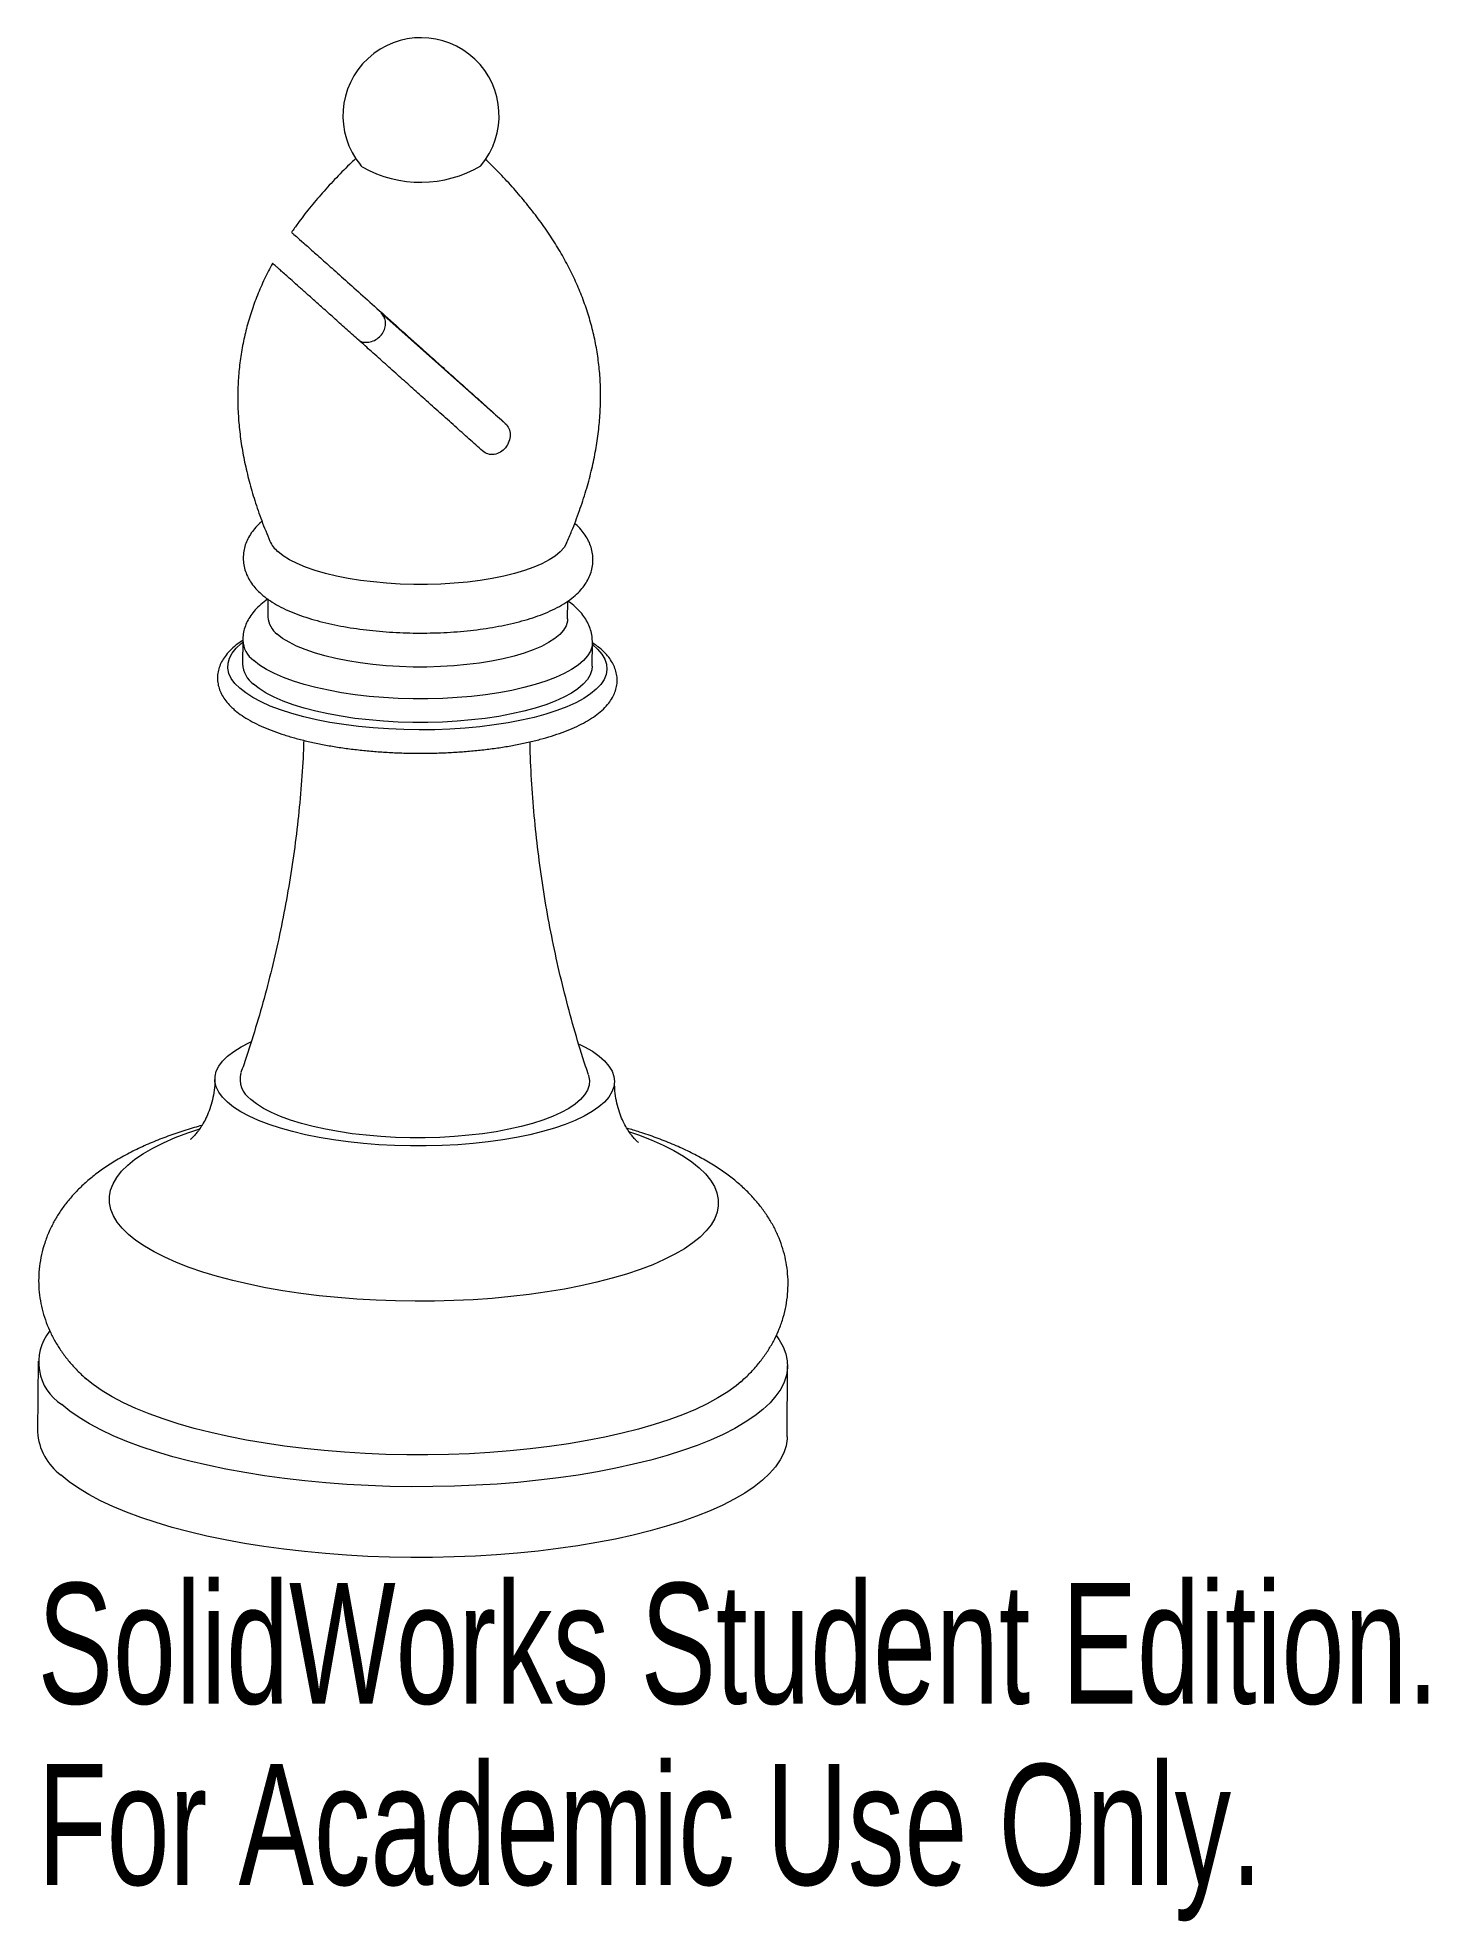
# Model space of a CAD drawing. Header units: millimetres. Extents: x -15 to 40.7, y -19.5 to 55.9.
import ezdxf

# ---------------------------------------------------------------- set-up
doc = ezdxf.new("R2010")
doc.units = ezdxf.units.MM
doc.styles.add('SLDTEXTSTYLE0', font='TXT', dxfattribs={"width": 0.7})

msp = doc.modelspace()

# ---------------------------------------------------------------- linework, layer by layer
at = {"color": 7, "linetype": 'Continuous', "lineweight": 15}
for p, q in [((-2.008, 50.726), (-2.08, 50.801)), ((-1.264, 44.886), (3.719, 40.458)), ((-5.781, 33.423), (-5.786, 32.717)), ((6.214, 32.638), (6.219, 33.344)), ((-6.792, 31.779), (-6.798, 30.834)), ((7.202, 30.743), (7.208, 31.687)), ((-14.981, 2.932), (-15, 0.098)), ((15, -0.098), (15.018, 2.735))]:
    msp.add_line(p, q, dxfattribs=at)
at = {"color": 7, "linetype": 'Continuous', "lineweight": 15, "flags": 128}
for points in [[(6.176, 35.67), (6.173, 35.664), (6.07, 35.489), (5.919, 35.317), (5.72, 35.151), (5.476, 34.992), (5.189, 34.841), (4.86, 34.7), (4.494, 34.569), (4.092, 34.45), (3.658, 34.343), (3.195, 34.25), (2.708, 34.172), (2.201, 34.108), (1.677, 34.06), (1.142, 34.028), (0.599, 34.013), (0.052, 34.013), (-0.492, 34.03), (-1.031, 34.063), (-1.559, 34.112), (-2.072, 34.176), (-2.566, 34.256), (-3.037, 34.349), (-3.481, 34.457), (-3.893, 34.577), (-4.272, 34.708), (-4.614, 34.85), (-4.915, 35.002), (-5.173, 35.161), (-5.387, 35.328)], [(6.214, 32.638), (6.206, 32.537), (6.152, 32.359), (6.049, 32.183), (5.897, 32.012), (5.699, 31.846), (5.455, 31.686), (5.167, 31.535), (4.839, 31.394), (4.472, 31.263), (4.07, 31.144), (3.636, 31.038), (3.173, 30.945), (2.687, 30.866), (2.179, 30.803), (1.656, 30.755), (1.12, 30.723), (0.577, 30.707), (0.031, 30.708), (-0.514, 30.724), (-1.052, 30.757), (-1.58, 30.806), (-2.094, 30.871), (-2.588, 30.95), (-3.059, 31.044), (-3.502, 31.151), (-3.915, 31.271), (-4.294, 31.403), (-4.635, 31.545), (-4.936, 31.696), (-5.195, 31.856), (-5.409, 32.022)], [(7.202, 30.743), (7.186, 30.591), (7.12, 30.397), (7.005, 30.207), (6.84, 30.02), (6.628, 29.839), (6.369, 29.664), (6.066, 29.498), (5.721, 29.341), (5.336, 29.195), (4.914, 29.06), (4.458, 28.937), (3.972, 28.828), (3.458, 28.733), (2.92, 28.653), (2.364, 28.588), (1.791, 28.539), (1.207, 28.506), (0.616, 28.49), (0.022, 28.49), (-0.571, 28.507), (-1.158, 28.54), (-1.735, 28.589), (-2.299, 28.654), (-2.844, 28.735), (-3.368, 28.83), (-3.865, 28.94), (-4.334, 29.063), (-4.77, 29.198), (-5.17, 29.345), (-5.531, 29.502), (-5.851, 29.668), (-6.127, 29.843), (-6.358, 30.024)], [(-7.404, 13.293), (-7.602, 13.493), (-7.752, 13.697), (-7.851, 13.904), (-7.901, 14.113), (-7.9, 14.322), (-7.849, 14.53), (-7.747, 14.736), (-7.596, 14.938), (-7.396, 15.135), (-7.149, 15.326), (-6.856, 15.51), (-6.519, 15.685), (-6.463, 15.712)], [(6.682, 15.619), (6.891, 15.513), (7.204, 15.329), (7.473, 15.138), (7.695, 14.941), (7.869, 14.739), (7.994, 14.533), (8.068, 14.325), (8.093, 14.116), (8.066, 13.907), (7.99, 13.7), (7.863, 13.496), (7.688, 13.296), (7.464, 13.102), (7.194, 12.914), (6.878, 12.734), (6.52, 12.564), (6.121, 12.403), (5.685, 12.254), (5.212, 12.116), (4.708, 11.992), (4.174, 11.881), (3.615, 11.785), (3.033, 11.704), (2.432, 11.639), (1.817, 11.589), (1.191, 11.556), (0.558, 11.539), (-0.078, 11.539), (-0.713, 11.555), (-1.343, 11.588), (-1.963, 11.638), (-2.571, 11.703), (-3.162, 11.784), (-3.732, 11.88), (-4.279, 11.99), (-4.797, 12.114), (-5.285, 12.251), (-5.738, 12.401), (-6.155, 12.561), (-6.532, 12.732), (-6.867, 12.911), (-7.159, 13.099), (-7.404, 13.293), (-7.404, 13.293)], [(7.051, 14.378), (7.057, 14.359), (7.092, 14.164), (7.077, 13.969), (7.011, 13.775), (6.896, 13.584), (6.731, 13.398), (6.519, 13.217), (6.26, 13.042), (5.957, 12.876), (5.612, 12.719), (5.227, 12.573), (4.805, 12.438), (4.349, 12.315), (3.863, 12.206), (3.349, 12.111), (2.811, 12.031), (2.255, 11.966), (1.682, 11.917), (1.098, 11.884), (0.507, 11.868), (-0.087, 11.868), (-0.68, 11.885), (-1.267, 11.918), (-1.844, 11.967), (-2.408, 12.032), (-2.953, 12.113), (-3.477, 12.208), (-3.974, 12.318), (-4.443, 12.441), (-4.879, 12.576), (-5.279, 12.723), (-5.64, 12.88), (-5.96, 13.046), (-6.236, 13.221), (-6.467, 13.402)], [(14.577, 3.936), (14.682, 3.786), (14.839, 3.506), (14.948, 3.224), (15.007, 2.94), (15.016, 2.656), (14.975, 2.372), (14.885, 2.09), (14.745, 1.81), (14.556, 1.534), (14.319, 1.262), (14.035, 0.996), (13.704, 0.735), (13.327, 0.482), (12.907, 0.236), (12.443, -0.001), (11.938, -0.229), (11.394, -0.447), (10.812, -0.653), (10.194, -0.848), (9.542, -1.031), (8.858, -1.201), (8.145, -1.358), (7.406, -1.5), (6.641, -1.629), (5.855, -1.742), (5.049, -1.84), (4.227, -1.923), (3.39, -1.99), (2.543, -2.041), (1.687, -2.076), (0.825, -2.094), (-0.039, -2.096), (-0.903, -2.082), (-1.764, -2.051), (-2.619, -2.004), (-3.466, -1.941), (-4.3, -1.862), (-5.121, -1.768), (-5.924, -1.658), (-6.708, -1.534), (-7.469, -1.395), (-8.205, -1.241), (-8.914, -1.075), (-9.594, -0.895), (-10.241, -0.703), (-10.855, -0.499), (-11.432, -0.284), (-11.971, -0.059), (-12.47, 0.176), (-12.928, 0.42), (-13.343, 0.671), (-13.714, 0.93), (-14.038, 1.195)], [(13.16, 2.109), (12.965, 1.946), (12.622, 1.697), (12.234, 1.455), (11.803, 1.222), (11.329, 0.997), (10.815, 0.783), (10.262, 0.579), (9.673, 0.387), (9.049, 0.207), (8.393, 0.04), (7.707, -0.114), (6.993, -0.254), (6.254, -0.379), (5.493, -0.49), (4.713, -0.585), (3.915, -0.665), (3.104, -0.729), (2.282, -0.776), (1.452, -0.808), (0.616, -0.823), (-0.221, -0.821), (-1.058, -0.803), (-1.891, -0.769), (-2.717, -0.718), (-3.533, -0.652), (-4.336, -0.569), (-5.124, -0.471), (-5.893, -0.357), (-6.642, -0.229), (-7.366, -0.087), (-8.064, 0.07), (-8.733, 0.239), (-9.37, 0.421), (-9.974, 0.616), (-10.542, 0.821), (-11.072, 1.038), (-11.563, 1.264), (-12.012, 1.499), (-12.418, 1.742), (-12.779, 1.992), (-13.095, 2.249)], [(15, -0.098), (14.997, -0.178), (14.957, -0.461), (14.866, -0.743), (14.726, -1.023), (14.538, -1.299), (14.301, -1.571), (14.016, -1.838), (13.685, -2.098), (13.309, -2.352), (12.888, -2.598), (12.424, -2.835), (11.92, -3.062), (11.375, -3.28), (10.793, -3.487), (10.175, -3.682), (9.523, -3.864), (8.84, -4.034), (8.127, -4.191), (7.387, -4.334), (6.623, -4.462), (5.836, -4.575), (5.031, -4.674), (4.208, -4.756), (3.372, -4.823), (2.524, -4.874), (1.668, -4.909), (0.806, -4.927), (-0.058, -4.929), (-0.922, -4.915), (-1.783, -4.884), (-2.638, -4.837), (-3.484, -4.775), (-4.319, -4.696), (-5.139, -4.601), (-5.943, -4.492), (-6.726, -4.367), (-7.488, -4.228), (-8.224, -4.075), (-8.933, -3.908), (-9.612, -3.728), (-10.26, -3.536), (-10.873, -3.332), (-11.45, -3.117), (-11.99, -2.892), (-12.489, -2.657), (-12.947, -2.414), (-13.362, -2.162), (-13.732, -1.903), (-14.057, -1.638)]]:
    msp.add_lwpolyline(points, dxfattribs=at)
at = {"color": 8, "linetype": 'Continuous', "lineweight": 15, "flags": 128}
for points in [[(-6.912, 29.858), (-7.104, 30.052), (-7.248, 30.251), (-7.342, 30.453), (-7.385, 30.656), (-7.379, 30.859), (-7.322, 31.062), (-7.214, 31.261), (-7.058, 31.457), (-6.853, 31.648), (-6.792, 31.697)], [(7.208, 31.687), (7.192, 31.536), (7.126, 31.342), (7.011, 31.151), (6.846, 30.964), (6.634, 30.783), (6.376, 30.609), (6.073, 30.443), (5.727, 30.286), (5.342, 30.139), (4.92, 30.004), (4.464, 29.882), (3.978, 29.772), (3.464, 29.677), (2.927, 29.597), (2.37, 29.532), (1.797, 29.483), (1.214, 29.45), (0.623, 29.434), (0.028, 29.434), (-0.564, 29.451), (-1.152, 29.484), (-1.729, 29.534), (-2.292, 29.599), (-2.838, 29.679), (-3.361, 29.775), (-3.859, 29.884), (-4.328, 30.007), (-4.764, 30.143), (-5.163, 30.289), (-5.525, 30.446), (-5.845, 30.613), (-6.121, 30.787), (-6.352, 30.969)], [(7.207, 31.605), (7.416, 31.418), (7.584, 31.222), (7.703, 31.021), (7.772, 30.819), (7.791, 30.615), (7.759, 30.412), (7.677, 30.211), (7.545, 30.013), (7.364, 29.819), (7.135, 29.631), (6.861, 29.451), (6.542, 29.278), (6.181, 29.115), (5.78, 28.962), (5.342, 28.821), (4.869, 28.692), (4.366, 28.577), (3.835, 28.475), (3.28, 28.388), (2.704, 28.317), (2.111, 28.261), (1.506, 28.221), (0.893, 28.198), (0.274, 28.192), (-0.345, 28.201), (-0.96, 28.228), (-1.567, 28.271), (-2.163, 28.33), (-2.743, 28.404), (-3.304, 28.494), (-3.841, 28.599), (-4.351, 28.717), (-4.831, 28.848), (-5.277, 28.992), (-5.687, 29.147), (-6.058, 29.312), (-6.387, 29.486), (-6.672, 29.669), (-6.912, 29.858), (-6.912, 29.858)], [(-11.363, 8), (-11.613, 8.245), (-11.814, 8.495), (-11.966, 8.747), (-12.069, 9.003), (-12.122, 9.259), (-12.125, 9.516), (-12.078, 9.772), (-11.981, 10.026), (-11.834, 10.278), (-11.639, 10.525), (-11.395, 10.768), (-11.105, 11.005), (-10.769, 11.235), (-10.388, 11.457), (-9.964, 11.67), (-9.499, 11.874), (-8.994, 12.067), (-8.508, 12.231)], [(8.692, 12.111), (9.055, 11.984), (9.564, 11.786), (10.033, 11.578), (10.462, 11.361), (10.848, 11.135), (11.19, 10.902), (11.486, 10.663), (11.735, 10.418), (11.936, 10.168), (12.088, 9.916), (12.191, 9.66), (12.244, 9.404), (12.247, 9.147), (12.2, 8.891), (12.103, 8.637), (11.957, 8.385), (11.761, 8.138), (11.518, 7.895), (11.227, 7.658), (10.891, 7.428), (10.51, 7.206), (10.086, 6.993), (9.621, 6.789), (9.117, 6.596), (8.575, 6.414), (7.999, 6.244), (7.39, 6.087), (6.75, 5.943), (6.084, 5.813), (5.392, 5.697), (4.679, 5.596), (3.946, 5.511), (3.198, 5.442), (2.437, 5.388), (1.666, 5.35), (0.888, 5.329), (0.107, 5.325), (-0.674, 5.337), (-1.452, 5.365), (-2.224, 5.409), (-2.986, 5.47), (-3.736, 5.547), (-4.471, 5.639), (-5.187, 5.746), (-5.881, 5.868), (-6.551, 6.004), (-7.193, 6.154), (-7.806, 6.317), (-8.387, 6.492), (-8.932, 6.679), (-9.441, 6.877), (-9.911, 7.085), (-10.34, 7.302), (-10.726, 7.528), (-11.067, 7.761), (-11.363, 8), (-11.363, 8)]]:
    msp.add_lwpolyline(points, dxfattribs=at)
at = {"color": 7, "linetype": 'Continuous', "lineweight": 15}
for centre, radius, start, end in [((0.346, 52.77), 3.125, 320.18298, 219.06563), ((0.332, 54.854), 4.745, 240.44622, 300.5837), ((-4.649, 36.223), 1.16, 204.20925, 230.51672), ((-4.837, 32.782), 0.95, 183.93267, 233.06557), ((-5.728, 30.891), 1.071, 183.01328, 233.98496), ((-5.91, 14.215), 0.985, 165.04439, 235.54261), ((-12.955, 2.88), 2.003, 141.51708, 237.26671), ((-12.723, 0.211), 2.28, 182.82195, 234.17629)]:
    msp.add_arc(centre, radius, start, end, dxfattribs=at)
at = {"color": 8, "linetype": 'Continuous', "lineweight": 15}
msp.add_arc((-5.722, 31.835), 1.071, 183.02467, 233.98394, dxfattribs=at)
at = {"color": 7, "linetype": 'Continuous', "lineweight": 15}
for points, knots in [([(-2.255, 51.068), (-2.316, 51.01), (-2.582, 50.76), (-3.035, 50.303), (-3.598, 49.695), (-4.114, 49.082), (-4.527, 48.554), (-4.755, 48.22), (-4.836, 48.101)], [0, 0, 0, 0, 0.065989, 0.287313, 0.497967, 0.699578, 0.893657, 1, 1, 1, 1]), ([(6.175, 35.669), (6.243, 35.828), (6.426, 36.254), (6.69, 36.951), (6.952, 37.751), (7.164, 38.53), (7.327, 39.292), (7.444, 40.037), (7.516, 40.768), (7.542, 41.486), (7.524, 42.193), (7.462, 42.888), (7.357, 43.574), (7.207, 44.251), (7.015, 44.919), (6.779, 45.577), (6.502, 46.226), (6.182, 46.866), (5.822, 47.498), (5.422, 48.12), (4.982, 48.734), (4.504, 49.341), (3.987, 49.94), (3.457, 50.511), (3.093, 50.868), (2.919, 51.039)], [0, 0, 0, 0, 0.030786, 0.082844, 0.132336, 0.179654, 0.225118, 0.269029, 0.311674, 0.353322, 0.394235, 0.434658, 0.474826, 0.514963, 0.555252, 0.595853, 0.636959, 0.678753, 0.721412, 0.765114, 0.810043, 0.856395, 0.904393, 0.954297, 1, 1, 1, 1]), ([(-4.826, 48.095), (-4.825, 48.094), (-4.821, 48.092), (-4.665, 47.955), (-4.419, 47.737), (-4.154, 47.502), (-3.859, 47.239), (-3.434, 46.86), (-2.842, 46.332), (-2.166, 45.728), (-1.392, 45.036), (-0.532, 44.267), (0.253, 43.564), (0.908, 42.978), (1.426, 42.514), (1.942, 42.051), (2.504, 41.547), (3.105, 41.009), (3.513, 40.642), (3.719, 40.458)], [0, 0, 0, 0, 0.049803, 0.120942, 0.190245, 0.22611, 0.261977, 0.326369, 0.392414, 0.461372, 0.531825, 0.611985, 0.69396, 0.739356, 0.784753, 0.831352, 0.877952, 0.938628, 1, 1, 1, 1]), ([(-5.599, 46.861), (-5.654, 46.761), (-5.825, 46.453), (-6.072, 45.918), (-6.337, 45.26), (-6.556, 44.592), (-6.732, 43.915), (-6.864, 43.228), (-6.951, 42.532), (-6.993, 41.827), (-6.991, 41.113), (-6.945, 40.387), (-6.855, 39.65), (-6.719, 38.9), (-6.537, 38.135), (-6.309, 37.354), (-6.034, 36.552), (-5.818, 36.02), (-5.707, 35.747)], [0, 0, 0, 0, 0.029737, 0.091877, 0.153064, 0.213579, 0.273708, 0.33375, 0.39399, 0.454671, 0.516128, 0.578713, 0.642794, 0.708753, 0.776991, 0.847922, 0.921985, 1, 1, 1, 1]), ([(2.807, 39.354), (2.628, 39.514), (2.27, 39.835), (1.699, 40.347), (1.107, 40.878), (0.519, 41.404), (-0.049, 41.913), (-0.599, 42.406), (-1.153, 42.901), (-1.688, 43.381), (-2.197, 43.835), (-2.68, 44.267), (-3.149, 44.686), (-3.578, 45.069), (-3.959, 45.409), (-4.299, 45.712), (-4.609, 45.989), (-4.948, 46.291), (-5.208, 46.522), (-5.393, 46.685), (-5.526, 46.802), (-5.606, 46.872), (-5.591, 46.858), (-5.588, 46.855)], [0, 0, 0, 0, 0.052807, 0.105613, 0.160281, 0.214946, 0.26301, 0.311073, 0.360697, 0.410317, 0.455729, 0.501136, 0.548167, 0.595192, 0.63606, 0.676925, 0.719345, 0.761763, 0.833342, 0.870288, 0.907235, 0.976512, 1, 1, 1, 1]), ([(-2.139, 43.784), (-2.119, 43.77), (-2.04, 43.718), (-1.86, 43.696), (-1.628, 43.726), (-1.406, 43.832), (-1.225, 43.998), (-1.104, 44.207), (-1.058, 44.435), (-1.094, 44.656), (-1.179, 44.803), (-1.247, 44.869), (-1.264, 44.886)], [0, 0, 0, 0, 0.038186, 0.153073, 0.268063, 0.383619, 0.499893, 0.616485, 0.732681, 0.848053, 0.962806, 1, 1, 1, 1]), ([(3.719, 40.458), (3.78, 40.403), (3.828, 40.335), (3.895, 40.178), (3.913, 40.09), (3.915, 39.821), (3.848, 39.631), (3.672, 39.414), (3.601, 39.352), (3.445, 39.26), (3.361, 39.23), (3.102, 39.192), (2.932, 39.242), (2.807, 39.354)], [0, 0, 0, 0, 0.125, 0.125, 0.25, 0.25, 0.5, 0.5, 0.625, 0.625, 0.75, 0.75, 1, 1, 1, 1]), ([(-6.02, 36.537), (-6.028, 36.531), (-6.12, 36.46), (-6.266, 36.308), (-6.45, 36.082), (-6.59, 35.844), (-6.692, 35.598), (-6.756, 35.337), (-6.778, 35.066), (-6.754, 34.793), (-6.687, 34.532), (-6.581, 34.284), (-6.439, 34.051), (-6.265, 33.832), (-6.127, 33.701), (-6.057, 33.636)], [0, 0, 0, 0, 0.009386, 0.105187, 0.193266, 0.27534, 0.353295, 0.428791, 0.509372, 0.587929, 0.665809, 0.744611, 0.826231, 0.912677, 1, 1, 1, 1]), ([(-6.057, 33.636), (-6.008, 33.594), (-5.868, 33.474), (-5.609, 33.296), (-5.269, 33.104), (-4.891, 32.927), (-4.481, 32.768), (-4.046, 32.627), (-3.589, 32.502), (-3.111, 32.394), (-2.616, 32.301), (-2.106, 32.223), (-1.582, 32.161), (-1.049, 32.114), (-0.508, 32.082), (0.037, 32.066), (0.583, 32.065), (1.126, 32.08), (1.664, 32.11), (2.193, 32.155), (2.711, 32.216), (3.213, 32.292), (3.699, 32.383), (4.166, 32.489), (4.611, 32.611), (5.033, 32.75), (5.431, 32.906), (5.804, 33.083), (6.149, 33.284), (6.445, 33.5), (6.688, 33.726), (6.878, 33.952), (7.026, 34.187), (7.135, 34.432), (7.207, 34.692), (7.237, 34.963), (7.22, 35.238), (7.16, 35.502), (7.061, 35.751), (6.926, 35.988), (6.752, 36.211), (6.606, 36.368), (6.511, 36.444), (6.495, 36.457)], [0, 0, 0, 0, 0.0147995, 0.0417973, 0.069742, 0.0981941, 0.1263295, 0.1540116, 0.1812826, 0.2082242, 0.234913, 0.2614116, 0.2877694, 0.314026, 0.3402134, 0.3663592, 0.3924878, 0.4186211, 0.4447761, 0.4709769, 0.4972507, 0.5236288, 0.5501493, 0.5768603, 0.603823, 0.6311157, 0.6588357, 0.6870883, 0.7159324, 0.7451656, 0.7695376, 0.7919305, 0.812729, 0.8324112, 0.8514043, 0.8717193, 0.8914528, 0.9109629, 0.9306249, 0.9509104, 0.9723176, 0.9953484, 1, 1, 1, 1]), ([(-5.781, 33.432), (-5.785, 33.429), (-5.891, 33.364), (-6.062, 33.221), (-6.29, 33.004), (-6.471, 32.776), (-6.612, 32.539), (-6.713, 32.293), (-6.779, 32.038), (-6.786, 31.865), (-6.79, 31.778)], [0, 0, 0, 0, 0.007422, 0.179385, 0.338468, 0.484728, 0.621015, 0.750465, 0.875829, 1, 1, 1, 1]), ([(7.206, 31.687), (7.204, 31.769), (7.199, 31.942), (7.138, 32.196), (7.04, 32.446), (6.904, 32.682), (6.732, 32.907), (6.517, 33.121), (6.345, 33.27), (6.234, 33.342), (6.219, 33.351)], [0, 0, 0, 0, 0.118218, 0.247712, 0.378214, 0.512854, 0.65494, 0.807801, 0.973907, 1, 1, 1, 1]), ([(-6.792, 31.772), (-6.857, 31.729), (-7.024, 31.62), (-7.248, 31.427), (-7.455, 31.203), (-7.61, 30.976), (-7.717, 30.752), (-7.785, 30.518), (-7.809, 30.276), (-7.788, 30.031), (-7.723, 29.795), (-7.617, 29.567), (-7.47, 29.347), (-7.314, 29.169), (-7.202, 29.065), (-7.162, 29.029)], [0, 0, 0, 0, 0.0612, 0.156869, 0.251479, 0.332273, 0.408736, 0.48208, 0.559964, 0.635806, 0.711373, 0.788502, 0.869077, 0.954297, 1, 1, 1, 1]), ([(-7.162, 29.029), (-7.118, 28.991), (-6.99, 28.881), (-6.746, 28.71), (-6.42, 28.518), (-6.057, 28.34), (-5.66, 28.174), (-5.233, 28.022), (-4.778, 27.883), (-4.297, 27.757), (-3.793, 27.644), (-3.267, 27.546), (-2.723, 27.461), (-2.163, 27.39), (-1.591, 27.334), (-1.009, 27.293), (-0.421, 27.266), (0.171, 27.255), (0.762, 27.258), (1.351, 27.277), (1.933, 27.31), (2.506, 27.358), (3.066, 27.421), (3.61, 27.498), (4.136, 27.589), (4.641, 27.694), (5.122, 27.812), (5.577, 27.944), (6.004, 28.088), (6.401, 28.246), (6.766, 28.418), (7.098, 28.604), (7.395, 28.805), (7.652, 29.023), (7.857, 29.248), (8.01, 29.475), (8.116, 29.699), (8.182, 29.933), (8.206, 30.175), (8.183, 30.42), (8.117, 30.656), (8.01, 30.883), (7.862, 31.104), (7.67, 31.318), (7.453, 31.512), (7.284, 31.629), (7.208, 31.681)], [0, 0, 0, 0, 0.012663, 0.036984, 0.061469, 0.08591, 0.110184, 0.134281, 0.158223, 0.182037, 0.20575, 0.229382, 0.252953, 0.276476, 0.299962, 0.323423, 0.346867, 0.3703, 0.39373, 0.417163, 0.440604, 0.464061, 0.487542, 0.511055, 0.534611, 0.558223, 0.581906, 0.605681, 0.629571, 0.653606, 0.677818, 0.702236, 0.726865, 0.75161, 0.776068, 0.796927, 0.816674, 0.835627, 0.855749, 0.87536, 0.894911, 0.914883, 0.935759, 0.957841, 0.981121, 1, 1, 1, 1]), ([(-4.349, 27.774), (-4.354, 27.597), (-4.375, 26.943), (-4.457, 25.813), (-4.595, 24.389), (-4.778, 22.974), (-5.004, 21.57), (-5.271, 20.18), (-5.58, 18.805), (-5.929, 17.447), (-6.319, 16.11), (-6.632, 15.119), (-6.826, 14.58), (-6.864, 14.475)], [0, 0, 0, 0, 0.038742, 0.143837, 0.248711, 0.353348, 0.457726, 0.561823, 0.665615, 0.769072, 0.872164, 0.974852, 1, 1, 1, 1]), ([(7.054, 14.382), (7.014, 14.498), (6.819, 15.062), (6.509, 16.094), (6.129, 17.475), (5.794, 18.874), (5.501, 20.285), (5.253, 21.707), (5.049, 23.137), (4.89, 24.573), (4.779, 26.014), (4.72, 27.061), (4.712, 27.628), (4.711, 27.714)], [0, 0, 0, 0, 0.027457, 0.133344, 0.239357, 0.345441, 0.451546, 0.557634, 0.663669, 0.769624, 0.875473, 0.981194, 1, 1, 1, 1]), ([(-7.909, 14.219), (-7.908, 14.206), (-7.902, 14.056), (-7.932, 13.771), (-7.999, 13.382), (-8.103, 13.026), (-8.229, 12.713), (-8.365, 12.45), (-8.501, 12.235), (-8.626, 12.069), (-8.734, 11.945), (-8.819, 11.86), (-8.875, 11.811), (-8.902, 11.79), (-8.898, 11.793), (-8.897, 11.794)], [0, 0, 0, 0, 0.009867, 0.112214, 0.212849, 0.310642, 0.404826, 0.494946, 0.580995, 0.663432, 0.743052, 0.820808, 0.897677, 0.974576, 1, 1, 1, 1]), ([(9.05, 11.677), (9.051, 11.676), (9.054, 11.674), (9.019, 11.702), (8.952, 11.764), (8.856, 11.867), (8.739, 12.012), (8.608, 12.203), (8.473, 12.442), (8.342, 12.731), (8.227, 13.067), (8.142, 13.442), (8.095, 13.797), (8.097, 14.024), (8.098, 14.114)], [0, 0, 0, 0, 0.038941, 0.12055, 0.201959, 0.283945, 0.367304, 0.453001, 0.541883, 0.634517, 0.730986, 0.830747, 0.932679, 1, 1, 1, 1]), ([(-8.425, 12.361), (-8.528, 12.334), (-8.859, 12.243), (-9.395, 12.07), (-10.038, 11.84), (-10.662, 11.582), (-11.269, 11.294), (-11.83, 10.985), (-12.337, 10.661), (-12.782, 10.332), (-13.179, 9.993), (-13.531, 9.642), (-13.842, 9.28), (-14.114, 8.905), (-14.35, 8.518), (-14.555, 8.104), (-14.725, 7.662), (-14.853, 7.197), (-14.933, 6.729), (-14.966, 6.261), (-14.954, 5.798), (-14.897, 5.343), (-14.798, 4.9), (-14.659, 4.469), (-14.482, 4.054), (-14.269, 3.655), (-14.021, 3.271), (-13.736, 2.903), (-13.417, 2.548), (-13.182, 2.33), (-13.062, 2.219)], [0, 0, 0, 0, 0.020249, 0.065712, 0.112016, 0.159282, 0.207542, 0.256592, 0.300206, 0.341465, 0.380207, 0.41667, 0.451236, 0.484287, 0.516163, 0.547146, 0.580772, 0.613493, 0.645455, 0.676859, 0.707883, 0.73868, 0.769389, 0.800192, 0.831289, 0.862902, 0.895293, 0.928765, 0.963671, 1, 1, 1, 1]), ([(13.147, 2.103), (13.232, 2.178), (13.437, 2.359), (13.732, 2.675), (14.029, 3.041), (14.287, 3.421), (14.508, 3.813), (14.699, 4.231), (14.853, 4.676), (14.965, 5.142), (15.029, 5.611), (15.047, 6.077), (15.019, 6.538), (14.948, 6.989), (14.835, 7.429), (14.684, 7.854), (14.495, 8.264), (14.269, 8.658), (14.009, 9.036), (13.713, 9.4), (13.378, 9.751), (13.003, 10.091), (12.582, 10.422), (12.111, 10.742), (11.589, 11.051), (11.018, 11.345), (10.408, 11.619), (9.768, 11.869), (9.162, 12.081), (8.758, 12.2), (8.585, 12.251)], [0, 0, 0, 0, 0.025344, 0.061254, 0.095404, 0.128165, 0.159858, 0.190745, 0.224206, 0.256833, 0.28877, 0.320206, 0.351319, 0.382243, 0.41314, 0.444196, 0.475618, 0.507645, 0.54055, 0.574656, 0.610334, 0.647988, 0.688004, 0.730629, 0.775762, 0.822781, 0.870671, 0.918273, 0.965162, 1, 1, 1, 1])]:
    msp.add_open_spline(points, degree=3, knots=knots, dxfattribs=at)

# ---------------------------------------------------------------- texts
at = {"color": 7, "linetype": 'Continuous', "char_height": 4.83362, "attachment_point": 1, "style": 'SLDTEXTSTYLE0'}
for s, insert in [('SolidWorks Student Edition.', (-15, -5.949)), ('For Academic Use Only.', (-15, -13.199))]:
    msp.add_mtext(s, dxfattribs=dict(at, insert=insert))

doc.saveas('drawing.dxf')
